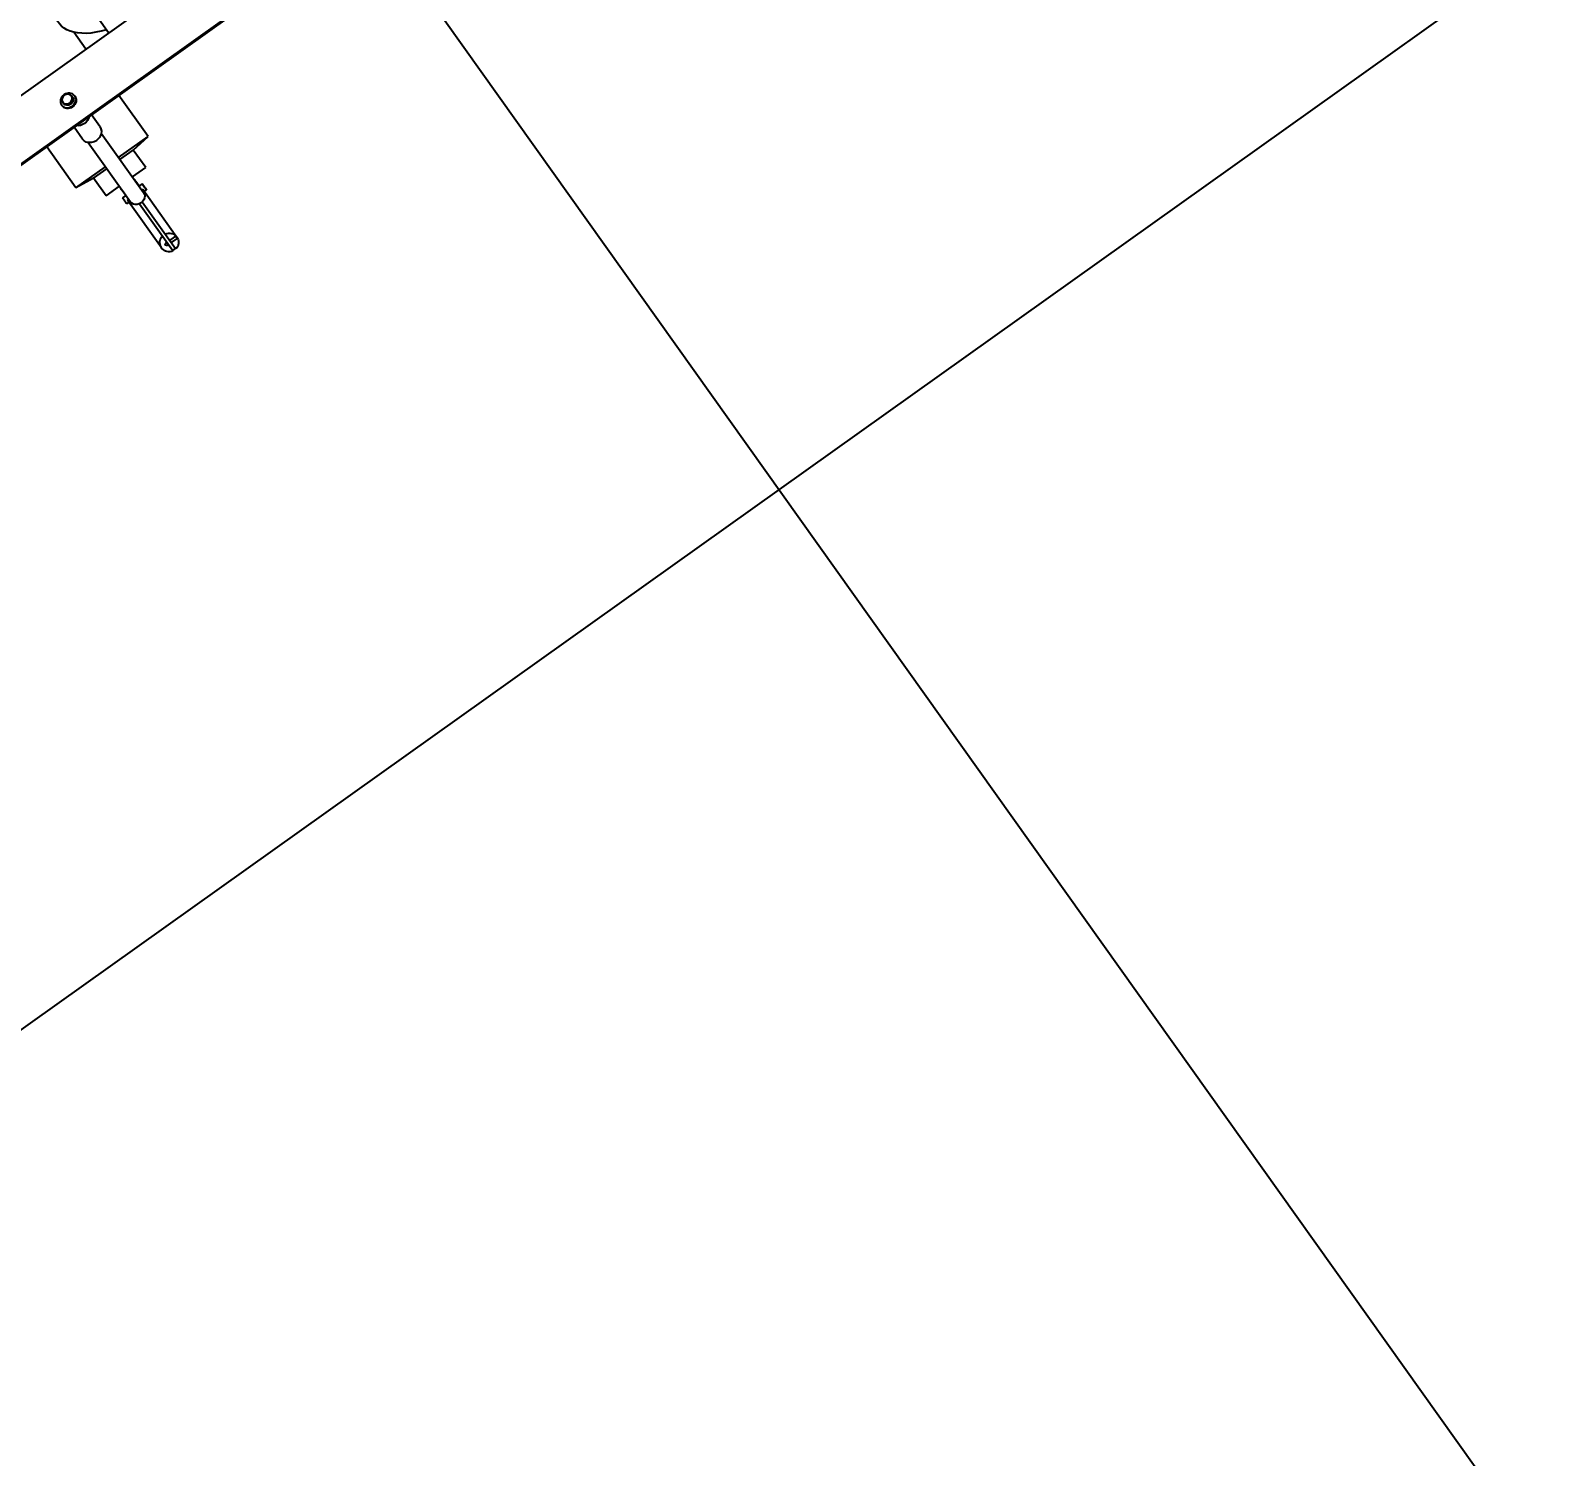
# Model space of a CAD drawing. Header units: feet. Extents: x 2321988 to 2329858, y 6722724 to 6730499.
# Drawn here: x 2326047.81 to 2326053.69, y 6726803.43 to 6726808.98 of the extents above; entities that cross this region are included whole.
import ezdxf

# ---------------------------------------------------------------- set-up
doc = ezdxf.new("R2010")
doc.units = ezdxf.units.FT
doc.header["$MEASUREMENT"] = 0
doc.header["$PDSIZE"] = 5
for name, color, linetype in [('BESS Dimensions', 3, 'Continuous'), ('C-BESS-EQUIPMENT', 255, 'Continuous'), ('Midpoint Site Plan$0$C-SWIR', 8, 'Continuous')]:
    doc.layers.add(name, color=color, linetype=linetype)
doc.styles.add('TG_DIMS', font='arial.ttf')
doc.dimstyles.new('TG-PROPOSED-ANNO', dxfattribs={"dimtxt": 0.1, "dimasz": 0.1, "dimexe": 0.05, "dimexo": 0.05, "dimgap": 0.02, "dimtad": 0, "dimtih": 1, "dimtoh": 1, "dimdsep": 46, "dimtxsty": 'TG_DIMS', "dimcen": 0, "dimclrd": 256, "dimclre": 256, "dimclrt": 256, "dimaunit": 1, "dimadec": 6, "dimazin": 2, "dimtfac": 1, "dimtofl": 0, "dimtmove": 1, "dimatfit": 3, "dimfxl": 1, "dimtolj": 1, "dimtzin": 0, "dimarcsym": 0})

# ---------------------------------------------------------------- blocks, each defined once
blk = doc.blocks.new('Midpoint Site Plan$0$GA 34.5kV 10MVAR Cap Bank top')
at = {"color": 0}
for p, q in [((-16.937, 46.093), (-16.937, 43.349)), ((-16.574, 46.5), (-16.659, 46.5)), ((-16.574, 46.155), (-16.65, 46.155)), ((-16.65, 46.03), (-16.574, 46.03)), ((-16.574, 46.5), (-16.426, 46.5)), ((-16.574, 43.818), (-16.574, 46.5)), ((-16.426, 43.818), (-16.426, 46.5)), ((-16.341, 46.5), (-16.426, 46.5)), ((-16.125, 46.155), (-16.426, 46.155)), ((-16.426, 46.03), (-16.125, 46.03)), ((-16.062, 43.349), (-16.062, 46.093)), ((-17.064, 43.323), (-17.064, 43.133)), ((-16.875, 43.133), (-17.064, 43.133)), ((-17.061, 43.477), (-16.937, 43.477)), ((-16.939, 43.602), (-16.937, 43.602)), ((-16.939, 43.477), (-16.939, 43.602)), ((-16.937, 43.349), (-16.875, 43.349)), ((-16.88, 43.133), (-16.88, 42.865)), ((-16.875, 40.096), (-16.875, 43.5)), ((-16.125, 40.096), (-16.125, 43.5)), ((-16.125, 43.349), (-16.062, 43.349)), ((-15.944, 43.133), (-16.125, 43.133)), ((-16.12, 43.133), (-16.12, 42.865)), ((-16.062, 43.477), (-15.941, 43.477)), ((-16.06, 43.477), (-16.06, 43.602)), ((-15.944, 43.133), (-15.944, 43.323)), ((-15.942, 43.133), (-15.944, 43.133)), ((-15.942, 43.323), (-15.942, 43.133)), ((-15.938, 43.133), (-15.942, 43.133)), ((-15.941, 43.477), (-15.939, 43.477)), ((-15.939, 43.383), (-15.941, 43.383)), ((-15.938, 43.133), (-15.938, 43.323)), ((-15.936, 43.133), (-15.938, 43.133)), ((-15.936, 43.323), (-15.936, 43.133)), ((-17.637, 42.606), (-16.875, 42.606)), ((-17.637, 42.606), (-17.637, 41.606)), ((-16.89, 42.787), (-16.89, 42.786)), ((-16.875, 42.849), (-16.875, 42.849)), ((-16.125, 42.849), (-16.125, 42.849)), ((-16.125, 42.606), (-15.362, 42.606)), ((-16.109, 42.787), (-16.109, 42.786)), ((-15.362, 42.606), (-15.362, 41.606)), ((-17.637, 41.606), (-18.565, 41.49)), ((-18.565, 41.49), (-16.875, 41.49)), ((-18.565, 41.49), (-18.565, 39.135)), ((-17.637, 41.606), (-16.875, 41.606)), ((-16.125, 41.606), (-15.362, 41.606)), ((-16.125, 41.49), (-14.435, 41.49)), ((-15.362, 41.606), (-14.435, 41.49)), ((-14.435, 41.49), (-14.435, 39.135)), ((-17, 39.81), (-17, 39.135)), ((-16, 39.81), (-16, 39.135)), ((23.5, 39.135), (-23.5, 39.135)), ((23.5, 39.079), (-23.5, 39.079)), ((-16.875, 37.997), (-16.875, 37.95)), ((-16.75, 37.95), (-16.75, 37.872)), ((-16.25, 37.95), (-16.25, 37.872)), ((-16.125, 37.997), (-16.125, 37.95)), ((23.5, 36.481), (-23.5, 36.481)), ((-14.435, 36.481), (-14.435, 35.514)), ((-13.125, 36.481), (-13.125, 34.762))]:
    blk.add_line(p, q, dxfattribs=at)
for centre, radius, start, end in [((-16.5, 46.093), 0.438, 111.27354, 260.26201), ((-16.65, 46.093), 0.0625, 90, 270), ((-16.5, 46.093), 0.438, 279.73799, 0), ((-16.5, 46.093), 0.438, 0, 68.72646), ((-16.125, 46.093), 0.0625, 270, 90), ((-16.828, 42.787), 0.0625, 138.76392, 180), ((-16.828, 42.786), 0.062, 180, 221.40962), ((-16.172, 42.787), 0.0625, 0, 41.23608), ((-16.171, 42.786), 0.062, 318.59038, 0)]:
    blk.add_arc(centre, radius, start, end, dxfattribs=at)
for centre, major_axis, ratio, start_param, end_param in [((-16.5, 43.5), (0.375, 0), 0.866025, 0, 3.141593), ((-17.061, 43.323), (0, -0.154), 0.017484, 3.141593, 4.712389), ((-15.941, 43.323), (0, 0.154), 0.017484, 0, 1.570796), ((-15.941, 43.323), (0, -0.06), 0.017484, 3.141593, 4.712389), ((-15.939, 43.323), (0, -0.154), 0.017484, 1.570796, 3.141593), ((-15.939, 43.323), (0, 0.06), 0.017484, 4.712389, 6.283185), ((-16.5, 39.81), (0.5, 0), 0.866025, 0, 3.141593), ((-16.5, 38.842), (-0.5, 0), 0.866025, 3.88706, 5.537718), ((-16.5, 38.841), (0.5, 0), 0.866025, 0.74704, 2.394553), ((-16.5, 37.997), (-0.375, 0), 0.866025, 3.141593, 6.283185), ((-16.5, 37.95), (-0.25, 0), 0.866025, 3.141593, 6.283185), ((-11, 34.762), (3.75, 0), 0.5, 2.173251, 7.251527)]:
    blk.add_ellipse(centre, major_axis=major_axis, ratio=ratio, start_param=start_param, end_param=end_param, dxfattribs=at)
for centre, major_axis in [((-16.5, 37.95), (-0.375, 0)), ((-16.5, 37.872), (-0.25, 0))]:
    blk.add_ellipse(centre, major_axis=major_axis, ratio=0.866025, dxfattribs=at)
for points, weights in [([(-16.88, 42.865), (-16.877, 42.864), (-16.875, 42.864)], [1, 1.00091548012, 1.00178679703]), ([(-16.875, 42.849), (-16.877, 42.85), (-16.88, 42.865)], [1.00305066679, 1.03636273015, 1]), ([(-16.125, 42.849), (-16.123, 42.849), (-16.12, 42.865)], [1.00155746119, 1.03715944995, 1])]:
    blk.add_rational_spline(points, weights, degree=2, dxfattribs=at)
blk = doc.blocks.new('*D110')
at = {"layer": 'BESS Dimensions', "lineweight": -2, "transparency": 16777216}
for p, q in [((2325959.3419, 6726878.5788), (2325907.9067, 6726841.9324)), ((2325917.7814, 6726836.6894), (2325957.7158, 6726780.6393)), ((2326007.7221, 6726710.4528), (2325967.7877, 6726766.5029)), ((2326060.8878, 6726736.0536), (2326009.4525, 6726699.4072))]:
    blk.add_line(p, q, dxfattribs=at)
at = {"layer": 'BESS Dimensions', "transparency": 16777216}
for points in [[(2325919.1388, 6726837.6565), (2325916.424, 6726835.7223), (2325911.9788, 6726844.8337)], [(2326009.0794, 6726711.4199), (2326006.3647, 6726709.4857), (2326013.5247, 6726702.3085)]]:
    blk.add_solid(points, dxfattribs=at)
at = {"layer": 'Defpoints', "color": 0, "transparency": 16777216}
for p in [(2325963.414, 6726881.4801), (2326064.9599, 6726738.9549), (2326013.5247, 6726702.3085)]:
    blk.add_point(p, dxfattribs=at)
at = {"layer": 'BESS Dimensions', "transparency": 16777216, "insert": (2325962.7517, 6726773.5711), "char_height": 10, "attachment_point": 5, "style": 'TG_DIMS'}
blk.add_mtext("\\A1;175'", dxfattribs=at)

msp = doc.modelspace()

# ---------------------------------------------------------------- linework, layer by layer
at = {"layer": 'C-BESS-EQUIPMENT'}
msp.add_lwpolyline([(2326038.8714, 6726813.4831), (2326048.6445, 6726820.4462), (2326055.6077, 6726810.6731), (2326045.8345, 6726803.7099)], close=True, dxfattribs=at)
at = {"layer": 'Midpoint Site Plan$0$C-SWIR'}
msp.add_line((2326007.2015, 6726868.2737), (2326056.7188, 6726798.7735), dxfattribs=at)

# ---------------------------------------------------------------- block references
at = {"layer": 'C-BESS-EQUIPMENT', "xscale": -0.08333333333333331, "yscale": 0.08333333333333331, "zscale": 0.08333333333333331, "rotation": 215.4689808292026}
msp.add_blockref('Midpoint Site Plan$0$GA 34.5kV 10MVAR Cap Bank top', (2326047.2395, 6726812.0781), dxfattribs=at)

# ---------------------------------------------------------------- dimensions: what is measured, and where the dimension line sits
at = {"layer": 'BESS Dimensions'}
dim = msp.add_aligned_dim(p1=(2325963.414, 6726881.4801), p2=(2326064.9599, 6726738.9549), distance=-63.1549, dimstyle='TG-PROPOSED-ANNO', override={"dimscale": 50, "dimpost": "'"}, dxfattribs=at)
dim.commit()
dim.dimension.update_dxf_attribs({"geometry": '*D110', "text_midpoint": (2325962.7517, 6726773.5711)})

doc.saveas('drawing.dxf')
